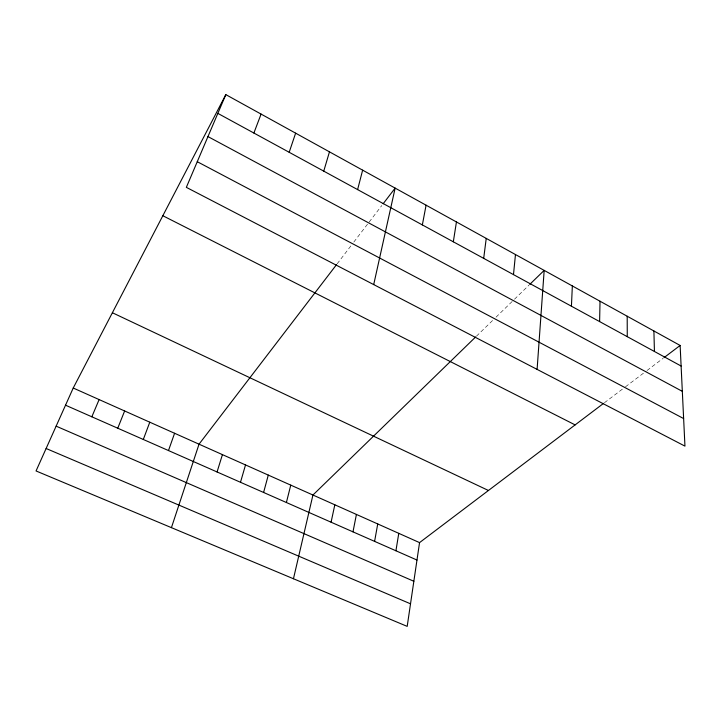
<?xml version="1.0" encoding="UTF-8"?>
<svg xmlns="http://www.w3.org/2000/svg" width="721" height="721" viewBox="0 0 721 721"><rect width="100%" height="100%" fill="white"/><g stroke="black" fill="none" stroke-linecap="round" stroke-linejoin="round"><path stroke-width="0.54" stroke-dasharray="3.6 2.7" d="M337.14 263.841L351.172 245.528M353.831 242.049L368.476 222.924M369.143 222.059L381.806 205.521M476.419 336.211L492.849 320.241M496.03 317.159L513.703 299.99M514.506 299.206L528.944 285.183M604.432 402.733L624.602 387.465M625.495 386.789L646.151 371.162M647.052 370.486L663.149 358.301"/><path stroke-width="1.08" d="M599.611 321.584L600.025 301.225M571.429 306.218L572.348 285.949M537.1 369.395L544.175 270.393L529.746 284.407M513.487 274.62L515.47 254.54M483.692 258.37L486.233 238.399M603.549 403.39L419.55 542.616L407.194 626.378L36.05 470.957L73.227 388.024L225.826 94.622L680.128 345.458L684.95 446.128L186.342 187.352L225.826 94.622M453.32 241.805L456.438 221.951M395.919 550.772L398.776 533.342M374.596 541.372L377.732 523.951M422.353 224.916L426.084 205.188M352.984 531.855L356.417 514.433M331.083 522.202L334.823 504.79M373.703 284.588L395.144 188.109L383.139 203.782M293.456 578.747L312.941 495.021L475.635 336.977M286.399 502.51L290.761 485.125M357.607 189.605L362.636 170.156M263.598 492.47L268.293 475.094M240.49 482.286L245.519 464.928M323.747 171.138L329.47 151.843M217.057 471.967L222.429 454.627M171.427 527.646L199.032 444.181L336.473 264.715M289.184 152.284L295.628 133.16M168.489 450.562L174.59 433.267M143.308 439.468L149.788 422.2M253.882 133.034L261.083 114.089M117.757 428.211L124.634 410.97M91.837 416.792L99.119 399.587M664.05 357.625L680.128 345.458M46.117 448.498L410.519 603.81M56.139 426.156L413.845 581.261M65.53 405.202L416.972 560.046M73.227 388.024L419.55 542.616M112.386 312.743L488.441 490.487M162.838 215.732L575.124 424.903M197.266 161.702L683.625 418.55M207.963 136.584L682.327 391.341M217.841 113.377L681.111 366.034M653.902 330.975L654.434 351.488M627.198 316.231L627.27 336.671"/></g></svg>
